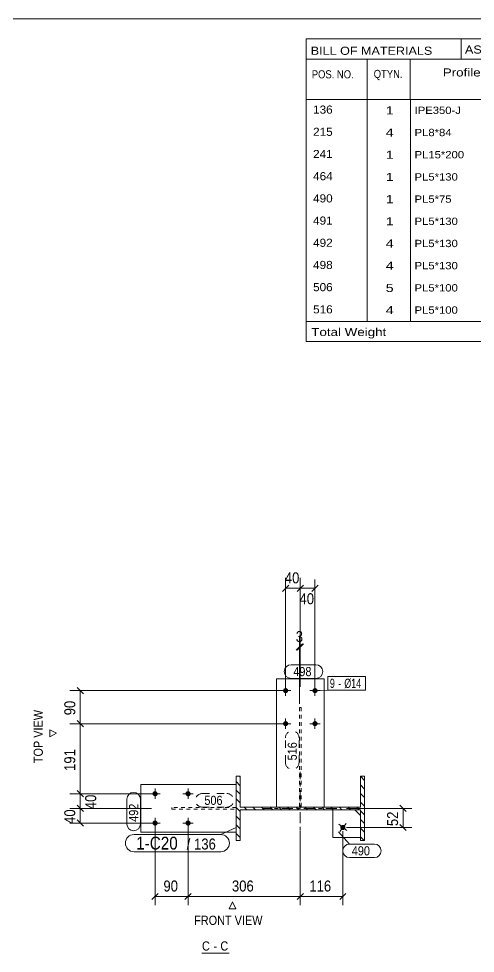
# Model space of a CAD drawing. Header units: millimetres. Extents: x 2 to 825, y 1 to 579.
# Drawn here: x 561.6 to 686.1, y 324.2 to 579 of the extents above; entities that cross this region are included whole.
import ezdxf

# ---------------------------------------------------------------- set-up
doc = ezdxf.new("R2010")
doc.units = ezdxf.units.MM
for name, pattern in [('XKITLINE00', [0]), ('XKITLINE01', [4, 1, -1, 1, -1]), ('XKITLINE02', [4, 2, -2]), ('XKITLINE03', [6, 3, -1, 1, -1])]:
    doc.linetypes.add(name, pattern=pattern)
for name, color, linetype, lineweight in [('Bolt', 3, 'Continuous', 0), ('BoltMark', 7, 'Continuous', 0), ('Dimensions', 7, 'Continuous', 0), ('DrawingSheet', 5, 'Continuous', 0), ('OtherObjectType', 7, 'Continuous', 0), ('Part', 2, 'Continuous', 0), ('PartMark', 7, 'Continuous', 0)]:
    doc.layers.add(name, color=color, linetype=linetype, lineweight=lineweight)
doc.styles.add('ARIAL', font='ARIAL.TTF')
doc.styles.add('ARIAL_NARROW', font='ARIALN.TTF')

# ---------------------------------------------------------------- blocks, each defined once
blk = doc.blocks.new('*A5')
at = {"layer": 'Part', "color": 7, "linetype": 'XKITLINE00', "lineweight": 0}
for p, q in [((622.01, 372.28), (621.81, 372.48)), ((655.91, 371.38), (654.81, 372.48)), ((622.01, 369.92), (620.91, 371.02)), ((655.91, 369.02), (654.81, 370.12)), ((622.01, 367.57), (620.91, 368.67)), ((655.91, 366.67), (654.81, 367.77)), ((622.01, 365.21), (620.91, 366.31)), ((655.91, 364.31), (654.81, 365.41)), ((622.01, 362.85), (620.91, 363.95)), ((623.84, 363.38), (623.14, 364.08)), ((626.19, 363.38), (625.49, 364.08)), ((628.55, 363.38), (627.85, 364.08)), ((630.91, 363.38), (630.21, 364.08)), ((633.27, 363.38), (632.57, 364.08)), ((635.62, 363.38), (634.92, 364.08)), ((637.98, 363.38), (637.28, 364.08)), ((640.34, 363.38), (639.64, 364.08)), ((642.69, 363.38), (641.99, 364.08)), ((645.05, 363.38), (644.35, 364.08)), ((647.41, 363.38), (646.71, 364.08)), ((649.77, 363.38), (649.07, 364.08)), ((652.12, 363.38), (651.42, 364.08)), ((654.48, 363.38), (653.78, 364.08)), ((655.91, 361.95), (654.81, 363.05)), ((622.01, 360.49), (620.91, 361.59)), ((622.01, 358.14), (620.91, 359.24)), ((655.91, 359.6), (654.81, 360.7)), ((622.01, 355.78), (620.91, 356.88)), ((655.91, 357.24), (654.81, 358.34)), ((655.81, 354.98), (654.81, 355.98))]:
    blk.add_line(p, q, dxfattribs=at)
blk = doc.blocks.new('*A100')
at = {"layer": 'Bolt'}
for points in [[(635.11, 395.8), (635.11, 395.76), (635.1, 395.73), (635.1, 395.7), (635.09, 395.66), (635.08, 395.63), (635.07, 395.6), (635.06, 395.56), (635.04, 395.53), (635.03, 395.5), (635.01, 395.47), (634.99, 395.44), (634.97, 395.42), (634.95, 395.39), (634.93, 395.36), (634.91, 395.34), (634.88, 395.31), (634.85, 395.29), (634.83, 395.27), (634.8, 395.25), (634.77, 395.23), (634.74, 395.21), (634.71, 395.2), (634.68, 395.19), (634.65, 395.17), (634.61, 395.16), (634.58, 395.15), (634.55, 395.15), (634.51, 395.14), (634.48, 395.14), (634.44, 395.13), (634.41, 395.13), (634.38, 395.13), (634.34, 395.14), (634.31, 395.14), (634.27, 395.15), (634.24, 395.15), (634.21, 395.16), (634.17, 395.17), (634.14, 395.19), (634.11, 395.2), (634.08, 395.21), (634.05, 395.23), (634.02, 395.25), (633.99, 395.27), (633.97, 395.29), (633.94, 395.31), (633.92, 395.34), (633.89, 395.36), (633.87, 395.39), (633.85, 395.42), (633.83, 395.44), (633.81, 395.47), (633.79, 395.5), (633.78, 395.53), (633.76, 395.56), (633.75, 395.6), (633.74, 395.63), (633.73, 395.66), (633.72, 395.7), (633.72, 395.73), (633.71, 395.76), (633.71, 395.8), (633.71, 395.83), (633.71, 395.87), (633.71, 395.9), (633.72, 395.93), (633.72, 395.97), (633.73, 396), (633.74, 396.04), (633.75, 396.07), (633.76, 396.1), (633.78, 396.13), (633.79, 396.16), (633.81, 396.19), (633.83, 396.22), (633.85, 396.25), (633.87, 396.28), (633.89, 396.3), (633.92, 396.33), (633.94, 396.35), (633.97, 396.37), (633.99, 396.39), (634.02, 396.41), (634.05, 396.43), (634.08, 396.45), (634.11, 396.46), (634.14, 396.48), (634.17, 396.49), (634.21, 396.5), (634.24, 396.51), (634.27, 396.52), (634.31, 396.52), (634.34, 396.53), (634.38, 396.53), (634.41, 396.53), (634.44, 396.53), (634.48, 396.53), (634.51, 396.52), (634.55, 396.52), (634.58, 396.51), (634.61, 396.5), (634.65, 396.49), (634.68, 396.48), (634.71, 396.46), (634.74, 396.45), (634.77, 396.43), (634.8, 396.41), (634.83, 396.39), (634.85, 396.37), (634.88, 396.35), (634.91, 396.33), (634.93, 396.3), (634.95, 396.28), (634.97, 396.25), (634.99, 396.22), (635.01, 396.19), (635.03, 396.16), (635.04, 396.13), (635.06, 396.1), (635.07, 396.07), (635.08, 396.04), (635.09, 396), (635.1, 395.97), (635.1, 395.93), (635.11, 395.9), (635.11, 395.87), (635.11, 395.83)], [(643.11, 395.8), (643.11, 395.76), (643.1, 395.73), (643.1, 395.7), (643.09, 395.66), (643.08, 395.63), (643.07, 395.6), (643.06, 395.56), (643.04, 395.53), (643.03, 395.5), (643.01, 395.47), (642.99, 395.44), (642.97, 395.42), (642.95, 395.39), (642.93, 395.36), (642.91, 395.34), (642.88, 395.31), (642.85, 395.29), (642.83, 395.27), (642.8, 395.25), (642.77, 395.23), (642.74, 395.21), (642.71, 395.2), (642.68, 395.19), (642.65, 395.17), (642.61, 395.16), (642.58, 395.15), (642.55, 395.15), (642.51, 395.14), (642.48, 395.14), (642.44, 395.13), (642.41, 395.13), (642.38, 395.13), (642.34, 395.14), (642.31, 395.14), (642.27, 395.15), (642.24, 395.15), (642.21, 395.16), (642.17, 395.17), (642.14, 395.19), (642.11, 395.2), (642.08, 395.21), (642.05, 395.23), (642.02, 395.25), (641.99, 395.27), (641.97, 395.29), (641.94, 395.31), (641.92, 395.34), (641.89, 395.36), (641.87, 395.39), (641.85, 395.42), (641.83, 395.44), (641.81, 395.47), (641.79, 395.5), (641.78, 395.53), (641.76, 395.56), (641.75, 395.6), (641.74, 395.63), (641.73, 395.66), (641.72, 395.7), (641.72, 395.73), (641.71, 395.76), (641.71, 395.8), (641.71, 395.83), (641.71, 395.87), (641.71, 395.9), (641.72, 395.93), (641.72, 395.97), (641.73, 396), (641.74, 396.04), (641.75, 396.07), (641.76, 396.1), (641.78, 396.13), (641.79, 396.16), (641.81, 396.19), (641.83, 396.22), (641.85, 396.25), (641.87, 396.28), (641.89, 396.3), (641.92, 396.33), (641.94, 396.35), (641.97, 396.37), (641.99, 396.39), (642.02, 396.41), (642.05, 396.43), (642.08, 396.45), (642.11, 396.46), (642.14, 396.48), (642.17, 396.49), (642.21, 396.5), (642.24, 396.51), (642.27, 396.52), (642.31, 396.52), (642.34, 396.53), (642.38, 396.53), (642.41, 396.53), (642.44, 396.53), (642.48, 396.53), (642.51, 396.52), (642.55, 396.52), (642.58, 396.51), (642.61, 396.5), (642.65, 396.49), (642.68, 396.48), (642.71, 396.46), (642.74, 396.45), (642.77, 396.43), (642.8, 396.41), (642.83, 396.39), (642.85, 396.37), (642.88, 396.35), (642.91, 396.33), (642.93, 396.3), (642.95, 396.28), (642.97, 396.25), (642.99, 396.22), (643.01, 396.19), (643.03, 396.16), (643.04, 396.13), (643.06, 396.1), (643.07, 396.07), (643.08, 396.04), (643.09, 396), (643.1, 395.97), (643.1, 395.93), (643.11, 395.9), (643.11, 395.87), (643.11, 395.83)], [(635.11, 386.8), (635.11, 386.76), (635.1, 386.73), (635.1, 386.7), (635.09, 386.66), (635.08, 386.63), (635.07, 386.6), (635.06, 386.56), (635.04, 386.53), (635.03, 386.5), (635.01, 386.47), (634.99, 386.44), (634.97, 386.42), (634.95, 386.39), (634.93, 386.36), (634.91, 386.34), (634.88, 386.31), (634.85, 386.29), (634.83, 386.27), (634.8, 386.25), (634.77, 386.23), (634.74, 386.21), (634.71, 386.2), (634.68, 386.19), (634.65, 386.17), (634.61, 386.16), (634.58, 386.15), (634.55, 386.15), (634.51, 386.14), (634.48, 386.14), (634.44, 386.13), (634.41, 386.13), (634.38, 386.13), (634.34, 386.14), (634.31, 386.14), (634.27, 386.15), (634.24, 386.15), (634.21, 386.16), (634.17, 386.17), (634.14, 386.19), (634.11, 386.2), (634.08, 386.21), (634.05, 386.23), (634.02, 386.25), (633.99, 386.27), (633.97, 386.29), (633.94, 386.31), (633.92, 386.34), (633.89, 386.36), (633.87, 386.39), (633.85, 386.42), (633.83, 386.44), (633.81, 386.47), (633.79, 386.5), (633.78, 386.53), (633.76, 386.56), (633.75, 386.6), (633.74, 386.63), (633.73, 386.66), (633.72, 386.7), (633.72, 386.73), (633.71, 386.76), (633.71, 386.8), (633.71, 386.83), (633.71, 386.87), (633.71, 386.9), (633.72, 386.93), (633.72, 386.97), (633.73, 387), (633.74, 387.04), (633.75, 387.07), (633.76, 387.1), (633.78, 387.13), (633.79, 387.16), (633.81, 387.19), (633.83, 387.22), (633.85, 387.25), (633.87, 387.28), (633.89, 387.3), (633.92, 387.33), (633.94, 387.35), (633.97, 387.37), (633.99, 387.39), (634.02, 387.41), (634.05, 387.43), (634.08, 387.45), (634.11, 387.46), (634.14, 387.48), (634.17, 387.49), (634.21, 387.5), (634.24, 387.51), (634.27, 387.52), (634.31, 387.52), (634.34, 387.53), (634.38, 387.53), (634.41, 387.53), (634.44, 387.53), (634.48, 387.53), (634.51, 387.52), (634.55, 387.52), (634.58, 387.51), (634.61, 387.5), (634.65, 387.49), (634.68, 387.48), (634.71, 387.46), (634.74, 387.45), (634.77, 387.43), (634.8, 387.41), (634.83, 387.39), (634.85, 387.37), (634.88, 387.35), (634.91, 387.33), (634.93, 387.3), (634.95, 387.28), (634.97, 387.25), (634.99, 387.22), (635.01, 387.19), (635.03, 387.16), (635.04, 387.13), (635.06, 387.1), (635.07, 387.07), (635.08, 387.04), (635.09, 387), (635.1, 386.97), (635.1, 386.93), (635.11, 386.9), (635.11, 386.87), (635.11, 386.83)], [(643.11, 386.8), (643.11, 386.76), (643.1, 386.73), (643.1, 386.7), (643.09, 386.66), (643.08, 386.63), (643.07, 386.6), (643.06, 386.56), (643.04, 386.53), (643.03, 386.5), (643.01, 386.47), (642.99, 386.44), (642.97, 386.42), (642.95, 386.39), (642.93, 386.36), (642.91, 386.34), (642.88, 386.31), (642.85, 386.29), (642.83, 386.27), (642.8, 386.25), (642.77, 386.23), (642.74, 386.21), (642.71, 386.2), (642.68, 386.19), (642.65, 386.17), (642.61, 386.16), (642.58, 386.15), (642.55, 386.15), (642.51, 386.14), (642.48, 386.14), (642.44, 386.13), (642.41, 386.13), (642.38, 386.13), (642.34, 386.14), (642.31, 386.14), (642.27, 386.15), (642.24, 386.15), (642.21, 386.16), (642.17, 386.17), (642.14, 386.19), (642.11, 386.2), (642.08, 386.21), (642.05, 386.23), (642.02, 386.25), (641.99, 386.27), (641.97, 386.29), (641.94, 386.31), (641.92, 386.34), (641.89, 386.36), (641.87, 386.39), (641.85, 386.42), (641.83, 386.44), (641.81, 386.47), (641.79, 386.5), (641.78, 386.53), (641.76, 386.56), (641.75, 386.6), (641.74, 386.63), (641.73, 386.66), (641.72, 386.7), (641.72, 386.73), (641.71, 386.76), (641.71, 386.8), (641.71, 386.83), (641.71, 386.87), (641.71, 386.9), (641.72, 386.93), (641.72, 386.97), (641.73, 387), (641.74, 387.04), (641.75, 387.07), (641.76, 387.1), (641.78, 387.13), (641.79, 387.16), (641.81, 387.19), (641.83, 387.22), (641.85, 387.25), (641.87, 387.28), (641.89, 387.3), (641.92, 387.33), (641.94, 387.35), (641.97, 387.37), (641.99, 387.39), (642.02, 387.41), (642.05, 387.43), (642.08, 387.45), (642.11, 387.46), (642.14, 387.48), (642.17, 387.49), (642.21, 387.5), (642.24, 387.51), (642.27, 387.52), (642.31, 387.52), (642.34, 387.53), (642.38, 387.53), (642.41, 387.53), (642.44, 387.53), (642.48, 387.53), (642.51, 387.52), (642.55, 387.52), (642.58, 387.51), (642.61, 387.5), (642.65, 387.49), (642.68, 387.48), (642.71, 387.46), (642.74, 387.45), (642.77, 387.43), (642.8, 387.41), (642.83, 387.39), (642.85, 387.37), (642.88, 387.35), (642.91, 387.33), (642.93, 387.3), (642.95, 387.28), (642.97, 387.25), (642.99, 387.22), (643.01, 387.19), (643.03, 387.16), (643.04, 387.13), (643.06, 387.1), (643.07, 387.07), (643.08, 387.04), (643.09, 387), (643.1, 386.97), (643.1, 386.93), (643.11, 386.9), (643.11, 386.87), (643.11, 386.83)]]:
    blk.add_hatch(color=3, dxfattribs=at).paths.add_polyline_path(points, flags=17)
at = {"layer": 'Bolt', "color": 3, "linetype": 'XKITLINE00', "lineweight": 0}
for p, q in [((635.81, 395.83), (633.01, 395.83)), ((634.41, 397.23), (634.41, 394.43)), ((643.81, 395.83), (641.01, 395.83)), ((642.41, 397.23), (642.41, 394.43)), ((634.41, 388.23), (634.41, 385.43)), ((642.41, 388.23), (642.41, 385.43)), ((635.81, 386.83), (633.01, 386.83)), ((643.81, 386.83), (641.01, 386.83))]:
    blk.add_line(p, q, dxfattribs=at)
blk = doc.blocks.new('*A101')
at = {"layer": 'Bolt'}
blk.add_hatch(color=3, dxfattribs=at).paths.add_polyline_path([(650.54, 358.08), (650.52, 358.05), (650.49, 358.03), (650.47, 358), (650.44, 357.98), (650.41, 357.96), (650.39, 357.94), (650.36, 357.92), (650.33, 357.91), (650.3, 357.89), (650.26, 357.88), (650.23, 357.87), (650.2, 357.86), (650.16, 357.85), (650.13, 357.84), (650.1, 357.84), (650.06, 357.83), (650.03, 357.83), (649.99, 357.83), (649.96, 357.83), (649.93, 357.84), (649.89, 357.84), (649.86, 357.85), (649.82, 357.86), (649.79, 357.87), (649.76, 357.88), (649.73, 357.89), (649.7, 357.91), (649.67, 357.92), (649.64, 357.94), (649.61, 357.96), (649.58, 357.98), (649.55, 358), (649.53, 358.02), (649.5, 358.05), (649.48, 358.07), (649.46, 358.1), (649.44, 358.13), (649.42, 358.16), (649.4, 358.19), (649.39, 358.22), (649.37, 358.25), (649.36, 358.28), (649.35, 358.31), (649.34, 358.34), (649.33, 358.38), (649.32, 358.41), (649.32, 358.45), (649.31, 358.48), (649.31, 358.51), (649.31, 358.55), (649.31, 358.58), (649.32, 358.62), (649.32, 358.65), (649.33, 358.68), (649.34, 358.72), (649.35, 358.75), (649.36, 358.78), (649.37, 358.81), (649.38, 358.85), (649.4, 358.88), (649.42, 358.91), (649.44, 358.93), (649.46, 358.96), (649.48, 358.99), (649.5, 359.01), (649.53, 359.04), (649.55, 359.06), (649.58, 359.08), (649.61, 359.1), (649.63, 359.12), (649.66, 359.14), (649.69, 359.16), (649.73, 359.17), (649.76, 359.18), (649.79, 359.2), (649.82, 359.21), (649.86, 359.21), (649.89, 359.22), (649.92, 359.23), (649.96, 359.23), (649.99, 359.23), (650.03, 359.23), (650.06, 359.23), (650.09, 359.23), (650.13, 359.22), (650.16, 359.22), (650.2, 359.21), (650.23, 359.2), (650.26, 359.19), (650.29, 359.17), (650.32, 359.16), (650.35, 359.14), (650.38, 359.12), (650.41, 359.11), (650.44, 359.08), (650.47, 359.06), (650.49, 359.04), (650.52, 359.02), (650.54, 358.99), (650.56, 358.96), (650.58, 358.94), (650.6, 358.91), (650.62, 358.88), (650.64, 358.85), (650.65, 358.82), (650.66, 358.79), (650.67, 358.75), (650.68, 358.72), (650.69, 358.69), (650.7, 358.65), (650.7, 358.62), (650.71, 358.58), (650.71, 358.55), (650.71, 358.52), (650.71, 358.48), (650.71, 358.45), (650.7, 358.41), (650.69, 358.38), (650.69, 358.35), (650.68, 358.31), (650.66, 358.28), (650.65, 358.25), (650.64, 358.22), (650.62, 358.19), (650.6, 358.16), (650.58, 358.13), (650.56, 358.1)], flags=17)
at = {"layer": 'Bolt', "color": 3, "linetype": 'XKITLINE00', "lineweight": 0}
for p, q in [((651.12, 357.67), (648.91, 359.39)), ((650.87, 359.64), (649.15, 357.43))]:
    blk.add_line(p, q, dxfattribs=at)
blk = doc.blocks.new('*A102')
at = {"layer": 'Bolt'}
for points in [[(598.84, 368.43), (598.88, 368.43), (598.91, 368.42), (598.95, 368.42), (598.98, 368.41), (599.01, 368.4), (599.05, 368.39), (599.08, 368.38), (599.11, 368.36), (599.14, 368.35), (599.17, 368.33), (599.2, 368.31), (599.23, 368.29), (599.25, 368.27), (599.28, 368.25), (599.31, 368.23), (599.33, 368.2), (599.35, 368.18), (599.37, 368.15), (599.39, 368.12), (599.41, 368.09), (599.43, 368.06), (599.44, 368.03), (599.46, 368), (599.47, 367.97), (599.48, 367.94), (599.49, 367.9), (599.5, 367.87), (599.5, 367.83), (599.51, 367.8), (599.51, 367.77), (599.51, 367.73), (599.51, 367.7), (599.51, 367.66), (599.5, 367.63), (599.5, 367.6), (599.49, 367.56), (599.48, 367.53), (599.47, 367.5), (599.46, 367.46), (599.44, 367.43), (599.43, 367.4), (599.41, 367.37), (599.39, 367.34), (599.37, 367.32), (599.35, 367.29), (599.33, 367.26), (599.31, 367.24), (599.28, 367.21), (599.25, 367.19), (599.23, 367.17), (599.2, 367.15), (599.17, 367.13), (599.14, 367.11), (599.11, 367.1), (599.08, 367.09), (599.05, 367.07), (599.01, 367.06), (598.98, 367.05), (598.95, 367.05), (598.91, 367.04), (598.88, 367.04), (598.84, 367.03), (598.81, 367.03), (598.78, 367.03), (598.74, 367.04), (598.71, 367.04), (598.67, 367.05), (598.64, 367.05), (598.61, 367.06), (598.57, 367.07), (598.54, 367.09), (598.51, 367.1), (598.48, 367.11), (598.45, 367.13), (598.42, 367.15), (598.39, 367.17), (598.37, 367.19), (598.34, 367.21), (598.32, 367.24), (598.29, 367.26), (598.27, 367.29), (598.25, 367.32), (598.23, 367.34), (598.21, 367.37), (598.19, 367.4), (598.18, 367.43), (598.16, 367.46), (598.15, 367.5), (598.14, 367.53), (598.13, 367.56), (598.12, 367.6), (598.12, 367.63), (598.11, 367.66), (598.11, 367.7), (598.11, 367.73), (598.11, 367.77), (598.11, 367.8), (598.12, 367.83), (598.12, 367.87), (598.13, 367.9), (598.14, 367.94), (598.15, 367.97), (598.16, 368), (598.18, 368.03), (598.19, 368.06), (598.21, 368.09), (598.23, 368.12), (598.25, 368.15), (598.27, 368.18), (598.29, 368.2), (598.32, 368.23), (598.34, 368.25), (598.37, 368.27), (598.39, 368.29), (598.42, 368.31), (598.45, 368.33), (598.48, 368.35), (598.51, 368.36), (598.54, 368.38), (598.57, 368.39), (598.61, 368.4), (598.64, 368.41), (598.67, 368.42), (598.71, 368.42), (598.74, 368.43), (598.78, 368.43), (598.81, 368.43)], [(607.84, 368.43), (607.88, 368.43), (607.91, 368.42), (607.95, 368.42), (607.98, 368.41), (608.01, 368.4), (608.05, 368.39), (608.08, 368.38), (608.11, 368.36), (608.14, 368.35), (608.17, 368.33), (608.2, 368.31), (608.23, 368.29), (608.25, 368.27), (608.28, 368.25), (608.31, 368.23), (608.33, 368.2), (608.35, 368.18), (608.37, 368.15), (608.39, 368.12), (608.41, 368.09), (608.43, 368.06), (608.44, 368.03), (608.46, 368), (608.47, 367.97), (608.48, 367.94), (608.49, 367.9), (608.5, 367.87), (608.5, 367.83), (608.51, 367.8), (608.51, 367.77), (608.51, 367.73), (608.51, 367.7), (608.51, 367.66), (608.5, 367.63), (608.5, 367.6), (608.49, 367.56), (608.48, 367.53), (608.47, 367.5), (608.46, 367.46), (608.44, 367.43), (608.43, 367.4), (608.41, 367.37), (608.39, 367.34), (608.37, 367.32), (608.35, 367.29), (608.33, 367.26), (608.31, 367.24), (608.28, 367.21), (608.25, 367.19), (608.23, 367.17), (608.2, 367.15), (608.17, 367.13), (608.14, 367.11), (608.11, 367.1), (608.08, 367.09), (608.05, 367.07), (608.01, 367.06), (607.98, 367.05), (607.95, 367.05), (607.91, 367.04), (607.88, 367.04), (607.84, 367.03), (607.81, 367.03), (607.78, 367.03), (607.74, 367.04), (607.71, 367.04), (607.67, 367.05), (607.64, 367.05), (607.61, 367.06), (607.57, 367.07), (607.54, 367.09), (607.51, 367.1), (607.48, 367.11), (607.45, 367.13), (607.42, 367.15), (607.39, 367.17), (607.37, 367.19), (607.34, 367.21), (607.32, 367.24), (607.29, 367.26), (607.27, 367.29), (607.25, 367.32), (607.23, 367.34), (607.21, 367.37), (607.19, 367.4), (607.18, 367.43), (607.16, 367.46), (607.15, 367.5), (607.14, 367.53), (607.13, 367.56), (607.12, 367.6), (607.12, 367.63), (607.11, 367.66), (607.11, 367.7), (607.11, 367.73), (607.11, 367.77), (607.11, 367.8), (607.12, 367.83), (607.12, 367.87), (607.13, 367.9), (607.14, 367.94), (607.15, 367.97), (607.16, 368), (607.18, 368.03), (607.19, 368.06), (607.21, 368.09), (607.23, 368.12), (607.25, 368.15), (607.27, 368.18), (607.29, 368.2), (607.32, 368.23), (607.34, 368.25), (607.37, 368.27), (607.39, 368.29), (607.42, 368.31), (607.45, 368.33), (607.48, 368.35), (607.51, 368.36), (607.54, 368.38), (607.57, 368.39), (607.61, 368.4), (607.64, 368.41), (607.67, 368.42), (607.71, 368.42), (607.74, 368.43), (607.78, 368.43), (607.81, 368.43)], [(598.84, 360.43), (598.88, 360.43), (598.91, 360.42), (598.95, 360.42), (598.98, 360.41), (599.01, 360.4), (599.05, 360.39), (599.08, 360.38), (599.11, 360.36), (599.14, 360.35), (599.17, 360.33), (599.2, 360.31), (599.23, 360.29), (599.25, 360.27), (599.28, 360.25), (599.31, 360.23), (599.33, 360.2), (599.35, 360.18), (599.37, 360.15), (599.39, 360.12), (599.41, 360.09), (599.43, 360.06), (599.44, 360.03), (599.46, 360), (599.47, 359.97), (599.48, 359.94), (599.49, 359.9), (599.5, 359.87), (599.5, 359.83), (599.51, 359.8), (599.51, 359.77), (599.51, 359.73), (599.51, 359.7), (599.51, 359.66), (599.5, 359.63), (599.5, 359.6), (599.49, 359.56), (599.48, 359.53), (599.47, 359.5), (599.46, 359.46), (599.44, 359.43), (599.43, 359.4), (599.41, 359.37), (599.39, 359.34), (599.37, 359.32), (599.35, 359.29), (599.33, 359.26), (599.31, 359.24), (599.28, 359.21), (599.25, 359.19), (599.23, 359.17), (599.2, 359.15), (599.17, 359.13), (599.14, 359.11), (599.11, 359.1), (599.08, 359.09), (599.05, 359.07), (599.01, 359.06), (598.98, 359.05), (598.95, 359.05), (598.91, 359.04), (598.88, 359.04), (598.84, 359.03), (598.81, 359.03), (598.78, 359.03), (598.74, 359.04), (598.71, 359.04), (598.67, 359.05), (598.64, 359.05), (598.61, 359.06), (598.57, 359.07), (598.54, 359.09), (598.51, 359.1), (598.48, 359.11), (598.45, 359.13), (598.42, 359.15), (598.39, 359.17), (598.37, 359.19), (598.34, 359.21), (598.32, 359.24), (598.29, 359.26), (598.27, 359.29), (598.25, 359.32), (598.23, 359.34), (598.21, 359.37), (598.19, 359.4), (598.18, 359.43), (598.16, 359.46), (598.15, 359.5), (598.14, 359.53), (598.13, 359.56), (598.12, 359.6), (598.12, 359.63), (598.11, 359.66), (598.11, 359.7), (598.11, 359.73), (598.11, 359.77), (598.11, 359.8), (598.12, 359.83), (598.12, 359.87), (598.13, 359.9), (598.14, 359.94), (598.15, 359.97), (598.16, 360), (598.18, 360.03), (598.19, 360.06), (598.21, 360.09), (598.23, 360.12), (598.25, 360.15), (598.27, 360.18), (598.29, 360.2), (598.32, 360.23), (598.34, 360.25), (598.37, 360.27), (598.39, 360.29), (598.42, 360.31), (598.45, 360.33), (598.48, 360.35), (598.51, 360.36), (598.54, 360.38), (598.57, 360.39), (598.61, 360.4), (598.64, 360.41), (598.67, 360.42), (598.71, 360.42), (598.74, 360.43), (598.78, 360.43), (598.81, 360.43)], [(607.84, 360.43), (607.88, 360.43), (607.91, 360.42), (607.95, 360.42), (607.98, 360.41), (608.01, 360.4), (608.05, 360.39), (608.08, 360.38), (608.11, 360.36), (608.14, 360.35), (608.17, 360.33), (608.2, 360.31), (608.23, 360.29), (608.25, 360.27), (608.28, 360.25), (608.31, 360.23), (608.33, 360.2), (608.35, 360.18), (608.37, 360.15), (608.39, 360.12), (608.41, 360.09), (608.43, 360.06), (608.44, 360.03), (608.46, 360), (608.47, 359.97), (608.48, 359.94), (608.49, 359.9), (608.5, 359.87), (608.5, 359.83), (608.51, 359.8), (608.51, 359.77), (608.51, 359.73), (608.51, 359.7), (608.51, 359.66), (608.5, 359.63), (608.5, 359.6), (608.49, 359.56), (608.48, 359.53), (608.47, 359.5), (608.46, 359.46), (608.44, 359.43), (608.43, 359.4), (608.41, 359.37), (608.39, 359.34), (608.37, 359.32), (608.35, 359.29), (608.33, 359.26), (608.31, 359.24), (608.28, 359.21), (608.25, 359.19), (608.23, 359.17), (608.2, 359.15), (608.17, 359.13), (608.14, 359.11), (608.11, 359.1), (608.08, 359.09), (608.05, 359.07), (608.01, 359.06), (607.98, 359.05), (607.95, 359.05), (607.91, 359.04), (607.88, 359.04), (607.84, 359.03), (607.81, 359.03), (607.78, 359.03), (607.74, 359.04), (607.71, 359.04), (607.67, 359.05), (607.64, 359.05), (607.61, 359.06), (607.57, 359.07), (607.54, 359.09), (607.51, 359.1), (607.48, 359.11), (607.45, 359.13), (607.42, 359.15), (607.39, 359.17), (607.37, 359.19), (607.34, 359.21), (607.32, 359.24), (607.29, 359.26), (607.27, 359.29), (607.25, 359.32), (607.23, 359.34), (607.21, 359.37), (607.19, 359.4), (607.18, 359.43), (607.16, 359.46), (607.15, 359.5), (607.14, 359.53), (607.13, 359.56), (607.12, 359.6), (607.12, 359.63), (607.11, 359.66), (607.11, 359.7), (607.11, 359.73), (607.11, 359.77), (607.11, 359.8), (607.12, 359.83), (607.12, 359.87), (607.13, 359.9), (607.14, 359.94), (607.15, 359.97), (607.16, 360), (607.18, 360.03), (607.19, 360.06), (607.21, 360.09), (607.23, 360.12), (607.25, 360.15), (607.27, 360.18), (607.29, 360.2), (607.32, 360.23), (607.34, 360.25), (607.37, 360.27), (607.39, 360.29), (607.42, 360.31), (607.45, 360.33), (607.48, 360.35), (607.51, 360.36), (607.54, 360.38), (607.57, 360.39), (607.61, 360.4), (607.64, 360.41), (607.67, 360.42), (607.71, 360.42), (607.74, 360.43), (607.78, 360.43), (607.81, 360.43)]]:
    blk.add_hatch(color=3, dxfattribs=at).paths.add_polyline_path(points, flags=17)
at = {"layer": 'Bolt', "color": 3, "linetype": 'XKITLINE00', "lineweight": 0}
for p, q in [((597.41, 367.73), (600.21, 367.73)), ((598.81, 369.13), (598.81, 366.33)), ((606.41, 367.73), (609.21, 367.73)), ((607.81, 369.13), (607.81, 366.33)), ((597.41, 359.73), (600.21, 359.73)), ((598.81, 361.13), (598.81, 358.33)), ((606.41, 359.73), (609.21, 359.73)), ((607.81, 361.13), (607.81, 358.33))]:
    blk.add_line(p, q, dxfattribs=at)
blk = doc.blocks.new('*A103')
at = {"layer": 'Part', "color": 2, "linetype": 'XKITLINE00', "lineweight": 0}
for p, q in [((620.91, 354.98), (620.91, 372.48)), ((620.91, 372.48), (622.01, 372.48)), ((622.01, 372.48), (622.01, 364.08)), ((654.81, 372.48), (655.91, 372.48)), ((654.81, 364.08), (654.81, 372.48)), ((655.91, 372.48), (655.91, 354.98)), ((622.01, 364.08), (654.81, 364.08)), ((654.81, 363.38), (622.01, 363.38)), ((622.01, 363.38), (622.01, 354.98)), ((654.81, 354.98), (654.81, 363.38)), ((622.01, 354.98), (620.91, 354.98)), ((655.91, 354.98), (654.81, 354.98))]:
    blk.add_line(p, q, dxfattribs=at)
at = {"layer": 'Part', "color": 7, "linetype": 'XKITLINE03', "lineweight": 0}
for p, q in [((638.41, 353.73), (638.41, 373.73)), ((648.41, 363.73), (628.41, 363.73))]:
    blk.add_line(p, q, dxfattribs=at)
blk = doc.blocks.new('*A104')
at = {"layer": 'Part', "color": 2, "linetype": 'XKITLINE00', "lineweight": 0}
for p, q in [((631.91, 399.08), (644.91, 399.08)), ((631.91, 399.08), (631.91, 364.08)), ((644.91, 399.08), (644.91, 364.08))]:
    blk.add_line(p, q, dxfattribs=at)
at = {"layer": 'Part', "color": 7, "linetype": 'XKITLINE01', "lineweight": 0}
blk.add_line((631.91, 364.08), (644.91, 364.08), dxfattribs=at)
blk = doc.blocks.new('*A105')
at = {"layer": 'Part', "color": 7, "linetype": 'XKITLINE01', "lineweight": 0}
for p, q in [((638.66, 391.23), (638.16, 391.23)), ((638.16, 391.23), (638.16, 364.08)), ((638.66, 391.23), (638.66, 364.08)), ((638.66, 364.08), (638.16, 364.08)), ((638.16, 364.08), (638.66, 364.08))]:
    blk.add_line(p, q, dxfattribs=at)
blk = doc.blocks.new('*A106')
at = {"layer": 'Part', "color": 7, "linetype": 'XKITLINE01', "lineweight": 0}
for p, q in [((620.91, 363.98), (603.41, 363.98)), ((603.41, 363.98), (603.41, 363.48)), ((603.41, 363.48), (620.91, 363.48)), ((620.91, 363.98), (620.91, 363.98)), ((620.91, 363.48), (620.91, 363.98)), ((620.91, 363.98), (620.91, 363.48)), ((620.91, 363.48), (620.91, 363.48))]:
    blk.add_line(p, q, dxfattribs=at)
blk = doc.blocks.new('*A107')
at = {"layer": 'Part', "color": 2, "linetype": 'XKITLINE00', "lineweight": 0}
for p, q in [((653.31, 363.33), (647.31, 363.33)), ((647.31, 363.33), (647.31, 355.83)), ((654.81, 361.83), (653.31, 363.33)), ((647.31, 355.83), (654.81, 355.83))]:
    blk.add_line(p, q, dxfattribs=at)
at = {"layer": 'Part', "color": 7, "linetype": 'XKITLINE01', "lineweight": 0}
blk.add_line((654.81, 355.83), (654.81, 361.83), dxfattribs=at)
blk = doc.blocks.new('*A108')
at = {"layer": 'Part', "color": 2, "linetype": 'XKITLINE00', "lineweight": 0}
for p, q in [((594.91, 357.23), (594.91, 370.23)), ((594.91, 370.23), (620.91, 370.23)), ((594.91, 357.23), (620.91, 357.23))]:
    blk.add_line(p, q, dxfattribs=at)
at = {"layer": 'Part', "color": 7, "linetype": 'XKITLINE01', "lineweight": 0}
blk.add_line((620.91, 357.23), (620.91, 370.23), dxfattribs=at)
blk = doc.blocks.new('*A109')
at = {"layer": 'DrawingSheet', "color": 5, "linetype": 'XKITLINE00', "lineweight": 0}
blk.add_line((825, 579), (5, 579), dxfattribs=at)
blk = doc.blocks.new('*A115')
at = {"layer": 'OtherObjectType', "color": 7, "linetype": 'XKITLINE00', "lineweight": 0}
for p, q in [((639.98, 573.5), (815.98, 573.5)), ((639.98, 573.5), (639.98, 562.5)), ((682.26, 573.42), (682.26, 567.87)), ((740.85, 568), (740.85, 573.5)), ((783.43, 567.96), (783.43, 573.42)), ((815.98, 568), (815.98, 573.5)), ((639.98, 568), (815.98, 568)), ((656.64, 568), (656.64, 557)), ((668.4, 567.98), (668.4, 557.03)), ((700.12, 567.99), (700.13, 557)), ((717.78, 567.98), (717.78, 557)), ((740.85, 567.98), (740.85, 557)), ((767.43, 568), (767.43, 557)), ((798.42, 568), (798.42, 557)), ((815.98, 568), (815.98, 562.5)), ((639.98, 562.5), (639.98, 557)), ((767.45, 562.52), (798.45, 562.52)), ((783.28, 562.52), (783.28, 557)), ((815.98, 562.5), (815.98, 557)), ((639.98, 557), (815.98, 557)), ((639.98, 557), (639.98, 550.95)), ((656.63, 557), (656.63, 550.95)), ((668.44, 556.99), (668.44, 550.95)), ((700.12, 557), (700.11, 550.95)), ((717.79, 557), (717.79, 550.95)), ((740.87, 557), (740.87, 550.95)), ((767.44, 557), (767.44, 550.95)), ((783.33, 556.95), (783.33, 550.95)), ((798.43, 557), (798.43, 550.95)), ((815.98, 557), (815.98, 550.95)), ((639.98, 550.95), (639.98, 544.9)), ((656.63, 550.95), (656.63, 544.9)), ((668.44, 550.94), (668.44, 544.9)), ((700.12, 550.95), (700.11, 544.9)), ((717.79, 550.95), (717.79, 544.9)), ((740.87, 550.95), (740.87, 544.9)), ((767.44, 550.95), (767.44, 544.9)), ((783.33, 550.9), (783.33, 544.9)), ((798.43, 550.95), (798.43, 544.9)), ((815.98, 550.95), (815.98, 544.9)), ((639.98, 544.9), (639.98, 538.85)), ((656.63, 544.9), (656.63, 538.85)), ((668.44, 544.89), (668.44, 538.85)), ((700.12, 544.9), (700.11, 538.85)), ((717.79, 544.9), (717.79, 538.85)), ((740.87, 544.9), (740.87, 538.85)), ((767.44, 544.9), (767.44, 538.85)), ((783.33, 544.85), (783.33, 538.85)), ((798.43, 544.9), (798.43, 538.85)), ((815.98, 544.9), (815.98, 538.85)), ((639.98, 538.85), (639.98, 532.8)), ((656.63, 538.85), (656.63, 532.8)), ((668.44, 538.84), (668.44, 532.8)), ((700.12, 538.85), (700.11, 532.8)), ((717.79, 538.85), (717.79, 532.8)), ((740.87, 538.85), (740.87, 532.8)), ((767.44, 538.85), (767.44, 532.8)), ((783.33, 538.8), (783.33, 532.8)), ((798.43, 538.85), (798.43, 532.8)), ((815.98, 538.85), (815.98, 532.8)), ((639.98, 532.8), (639.98, 526.75)), ((656.63, 532.8), (656.63, 526.75)), ((668.44, 532.79), (668.44, 526.75)), ((700.12, 532.8), (700.11, 526.75)), ((717.79, 532.8), (717.79, 526.75)), ((740.87, 532.8), (740.87, 526.75)), ((767.44, 532.8), (767.44, 526.75)), ((783.33, 532.75), (783.33, 526.75)), ((798.43, 532.8), (798.43, 526.75)), ((815.98, 532.8), (815.98, 526.75)), ((639.98, 526.75), (639.98, 520.7)), ((656.63, 526.75), (656.63, 520.7)), ((668.44, 526.74), (668.44, 520.7)), ((700.12, 526.75), (700.11, 520.7)), ((717.79, 526.75), (717.79, 520.7)), ((740.87, 526.75), (740.87, 520.7)), ((767.44, 526.75), (767.44, 520.7)), ((783.33, 526.7), (783.33, 520.7)), ((798.43, 526.75), (798.43, 520.7)), ((815.98, 526.75), (815.98, 520.7)), ((639.98, 520.7), (639.98, 514.65)), ((656.63, 520.7), (656.63, 514.65)), ((668.44, 520.69), (668.44, 514.65)), ((700.12, 520.7), (700.11, 514.65)), ((717.79, 520.7), (717.79, 514.65)), ((740.87, 520.7), (740.87, 514.65)), ((767.44, 520.7), (767.44, 514.65)), ((783.33, 520.65), (783.33, 514.65)), ((798.43, 520.7), (798.43, 514.65)), ((815.98, 520.7), (815.98, 514.65)), ((639.98, 514.65), (639.98, 508.6)), ((656.63, 514.65), (656.63, 508.6)), ((668.44, 514.64), (668.44, 508.6)), ((700.12, 514.65), (700.11, 508.6)), ((717.79, 514.65), (717.79, 508.6)), ((740.87, 514.65), (740.87, 508.6)), ((767.44, 514.65), (767.44, 508.6)), ((798.43, 514.65), (798.43, 508.6)), ((815.98, 514.65), (815.98, 508.6)), ((783.33, 514.6), (783.33, 508.6)), ((639.98, 508.6), (639.98, 502.55)), ((656.63, 508.6), (656.63, 502.55)), ((668.44, 508.59), (668.44, 502.55)), ((700.12, 508.6), (700.11, 502.55)), ((717.79, 508.6), (717.79, 502.55)), ((740.87, 508.6), (740.87, 502.55)), ((767.44, 508.6), (767.44, 502.55)), ((783.33, 508.55), (783.33, 502.55)), ((798.43, 508.6), (798.43, 502.55)), ((815.98, 508.6), (815.98, 502.55)), ((639.98, 502.55), (639.98, 496.5)), ((656.63, 502.55), (656.63, 496.5)), ((668.44, 502.54), (668.44, 496.5)), ((700.12, 502.55), (700.11, 496.5)), ((717.79, 502.55), (717.79, 496.5)), ((740.87, 502.55), (740.87, 496.5)), ((767.44, 502.55), (767.44, 496.5)), ((783.33, 502.5), (783.33, 496.5)), ((798.43, 502.55), (798.43, 496.5)), ((815.98, 502.55), (815.98, 496.5)), ((639.98, 496.5), (815.98, 496.5)), ((639.98, 496.5), (639.98, 491)), ((767.44, 496.5), (767.44, 491)), ((815.98, 496.5), (815.98, 491)), ((639.98, 491), (815.98, 491))]:
    blk.add_line(p, q, dxfattribs=at)
at = {"layer": 'OtherObjectType', "color": 7, "style": 'ARIAL_NARROW'}
for s, height, width, p in [('BILL OF MATERIALS', 2.2, 1.36, (641.25, 569.16)), ('ASSEMBLY POS.', 2.2, 1.36, (683.3, 569.5)), ('1-C20', 2.2, 1.525501, (716.23, 569.46)), ('No. Required', 2.2, 1.36, (742.39, 569.72)), ('1', 2.2, 1.525501, (767.75, 569.72)), ('POS. NO.', 2.2, 1.02, (784.63, 569.79)), ('136', 2.2, 1.270501, (800.4, 569.69)), ('LENGTH', 2.2, 1.275, (701.54, 564.49)), ('Material', 2.2, 1.445, (722.81, 564.41)), ('UNIT', 2.2, 1.445, (748.52, 564.4)), ('weight  (kg)', 1.98, 1.19, (775.11, 564.39)), ('POS. NO.', 2.2, 1.02, (641.53, 562.74)), ('QTYN.', 2.2, 1.02, (658.42, 562.84)), ('Profile', 2.2, 1.445, (677.26, 563.25)), ('(mm)', 2.2, 1.275, (704.26, 560.86)), ('NOTE', 2.2, 1.445, (802.44, 561.99)), ('weight kg/m', 1.98, 1.19, (745.69, 560.4)), ('QTY.', 1.98, 1.19, (771.68, 559.03)), ('TOTAL', 1.98, 1.19, (785.9, 558.91)), ('136', 2.2, 1.270501, (641.89, 553.12)), ('1', 2.2, 1.525501, (661.71, 552.91)), ('IPE350-J', 1.98, 1.355501, (669.56, 553.04)), ('9089.9', 2.2, 1.355501, (701.59, 553.01)), ('S235JR', 2.2, 1.355501, (719.81, 553.05)), ('49.40', 2.2, 1.525501, (742.62, 552.99)), ('449.04', 2.2, 1.525501, (768.57, 553.07)), ('449.04', 2.2, 1.525501, (784.08, 552.94)), ('215', 2.2, 1.270501, (641.89, 547.07)), ('4', 2.2, 1.525501, (661.71, 546.86)), ('PL8*84', 1.98, 1.355501, (669.56, 546.99)), ('324.0', 2.2, 1.355501, (701.59, 546.96)), ('S235JR', 2.2, 1.355501, (719.81, 547)), ('1.70', 2.2, 1.525501, (742.62, 546.94)), ('1.70', 2.2, 1.525501, (768.57, 547.02)), ('6.78', 2.2, 1.525501, (784.08, 546.89)), ('241', 2.2, 1.270501, (641.89, 541.02)), ('1', 2.2, 1.525501, (661.71, 540.81)), ('PL15*200', 1.98, 1.355501, (669.56, 540.94)), ('380.0', 2.2, 1.355501, (701.59, 540.91)), ('S235JR', 2.2, 1.355501, (719.81, 540.95)), ('8.95', 2.2, 1.525501, (742.62, 540.89)), ('8.95', 2.2, 1.525501, (768.57, 540.97)), ('8.95', 2.2, 1.525501, (784.08, 540.84)), ('464', 2.2, 1.270501, (641.89, 534.97)), ('1', 2.2, 1.525501, (661.71, 534.76)), ('PL5*130', 1.98, 1.355501, (669.56, 534.89)), ('272.0', 2.2, 1.355501, (701.59, 534.86)), ('S235JR', 2.2, 1.355501, (719.81, 534.9)), ('1.39', 2.2, 1.525501, (742.62, 534.84)), ('1.39', 2.2, 1.525501, (768.57, 534.92)), ('1.39', 2.2, 1.525501, (784.08, 534.79)), ('490', 2.2, 1.270501, (641.89, 528.92)), ('1', 2.2, 1.525501, (661.71, 528.71)), ('PL5*75', 1.98, 1.355501, (669.56, 528.84)), ('75.0', 2.2, 1.355501, (701.59, 528.81)), ('S235JR', 2.2, 1.355501, (719.81, 528.85)), ('0.22', 2.2, 1.525501, (742.62, 528.79)), ('0.22', 2.2, 1.525501, (768.57, 528.87)), ('0.22', 2.2, 1.525501, (784.08, 528.74)), ('491', 2.2, 1.270501, (641.89, 522.87)), ('1', 2.2, 1.525501, (661.71, 522.66)), ('180.0', 2.2, 1.355501, (701.59, 522.76)), ('S235JR', 2.2, 1.355501, (719.81, 522.8)), ('0.92', 2.2, 1.525501, (742.62, 522.74)), ('0.92', 2.2, 1.525501, (768.57, 522.82)), ('0.92', 2.2, 1.525501, (784.08, 522.69)), ('PL5*130', 1.98, 1.355501, (669.56, 522.79)), ('492', 2.2, 1.270501, (641.89, 516.82)), ('4', 2.2, 1.525501, (661.71, 516.61)), ('PL5*130', 1.98, 1.355501, (669.56, 516.74)), ('260.0', 2.2, 1.355501, (701.59, 516.71)), ('S235JR', 2.2, 1.355501, (719.81, 516.75)), ('1.33', 2.2, 1.525501, (742.62, 516.69)), ('1.33', 2.2, 1.525501, (768.57, 516.77)), ('5.31', 2.2, 1.525501, (784.08, 516.64)), ('498', 2.2, 1.270501, (641.89, 510.77)), ('4', 2.2, 1.525501, (661.71, 510.56)), ('PL5*130', 1.98, 1.355501, (669.56, 510.69)), ('350.0', 2.2, 1.355501, (701.59, 510.66)), ('S235JR', 2.2, 1.355501, (719.81, 510.7)), ('1.79', 2.2, 1.525501, (742.62, 510.64)), ('1.79', 2.2, 1.525501, (768.57, 510.72)), ('7.14', 2.2, 1.525501, (784.08, 510.59)), ('506', 2.2, 1.270501, (641.89, 504.72)), ('5', 2.2, 1.525501, (661.71, 504.51)), ('PL5*100', 1.98, 1.355501, (669.56, 504.64)), ('175.0', 2.2, 1.355501, (701.59, 504.61)), ('S235JR', 2.2, 1.355501, (719.81, 504.65)), ('0.34', 2.2, 1.525501, (742.62, 504.59)), ('0.34', 2.2, 1.525501, (768.57, 504.67)), ('1.72', 2.2, 1.525501, (784.08, 504.54)), ('516', 2.2, 1.270501, (641.89, 498.67)), ('4', 2.2, 1.525501, (661.71, 498.46)), ('PL5*100', 1.98, 1.355501, (669.56, 498.59)), ('271.5', 2.2, 1.355501, (701.59, 498.56)), ('S235JR', 2.2, 1.355501, (719.81, 498.6)), ('0.53', 2.2, 1.525501, (742.62, 498.54)), ('0.53', 2.2, 1.525501, (768.57, 498.62)), ('2.13', 2.2, 1.525501, (784.08, 498.49)), ('Total Weight', 2.2, 1.445, (641.4, 492.49)), ('483.5', 2.2, 1.525501, (768.52, 492.64)), ('(kg)', 1.98, 1.19, (792.4, 493.01))]:
    blk.add_text(s, height=height, dxfattribs=dict(at, width=width)).set_placement(p)
blk = doc.blocks.new('*A239')
at = {"layer": 'Dimensions', "color": 7, "linetype": 'XKITLINE00', "lineweight": 0}
for p, q in [((577.56, 364.58), (579.26, 362.88)), ((597.81, 363.73), (575.56, 363.73)), ((578.41, 359.73), (578.41, 363.73)), ((597.81, 359.73), (575.56, 359.73)), ((577.56, 360.58), (579.26, 358.88))]:
    blk.add_line(p, q, dxfattribs=at)
at = {"layer": 'Dimensions', "color": 3}
for p in [(578.41, 363.73), (578.41, 359.73)]:
    blk.add_point(p, dxfattribs=at)
at = {"layer": 'Dimensions', "color": 3, "style": 'ARIAL', "width": 0.85}
blk.add_text('40', height=3, rotation=90.0002, dxfattribs=at).set_placement((577.06, 359.51))
blk = doc.blocks.new('*A240')
at = {"layer": 'Dimensions', "color": 7, "linetype": 'XKITLINE00', "lineweight": 0}
for p, q in [((597.81, 367.73), (576.01, 367.73)), ((577.56, 368.58), (579.26, 366.88)), ((578.41, 363.73), (578.41, 367.73)), ((577.56, 364.58), (579.26, 362.88)), ((597.81, 363.73), (576.01, 363.73))]:
    blk.add_line(p, q, dxfattribs=at)
at = {"layer": 'Dimensions', "color": 3}
for p in [(578.41, 367.73), (578.41, 363.73)]:
    blk.add_point(p, dxfattribs=at)
at = {"layer": 'Dimensions', "color": 3, "style": 'ARIAL', "width": 0.85}
blk.add_text('40', height=3, rotation=90.0002, dxfattribs=at).set_placement((582.76, 363.51))
blk = doc.blocks.new('*A241')
at = {"layer": 'Dimensions', "color": 7, "linetype": 'XKITLINE00', "lineweight": 0}
for p, q in [((577.56, 387.68), (579.26, 385.98)), ((633.41, 386.83), (575.56, 386.83)), ((578.41, 367.73), (578.41, 386.83)), ((597.81, 367.73), (575.56, 367.73)), ((577.56, 368.58), (579.26, 366.88))]:
    blk.add_line(p, q, dxfattribs=at)
at = {"layer": 'Dimensions', "color": 3}
for p in [(578.41, 386.83), (578.41, 367.73)]:
    blk.add_point(p, dxfattribs=at)
at = {"layer": 'Dimensions', "color": 3, "style": 'ARIAL', "width": 0.85}
blk.add_text('191', height=3, rotation=90.0002, dxfattribs=at).set_placement((577.06, 373.94))
blk = doc.blocks.new('*A242')
at = {"layer": 'Dimensions', "color": 7, "linetype": 'XKITLINE00', "lineweight": 0}
for p, q in [((633.41, 395.83), (575.56, 395.83)), ((577.56, 396.68), (579.26, 394.98)), ((578.41, 386.83), (578.41, 395.83)), ((577.56, 387.68), (579.26, 385.98)), ((633.41, 386.83), (575.56, 386.83))]:
    blk.add_line(p, q, dxfattribs=at)
at = {"layer": 'Dimensions', "color": 3}
for p in [(578.41, 395.83), (578.41, 386.83)]:
    blk.add_point(p, dxfattribs=at)
at = {"layer": 'Dimensions', "color": 3, "style": 'ARIAL', "width": 0.85}
blk.add_text('90', height=3, rotation=90.0002, dxfattribs=at).set_placement((577.06, 389.11))
blk = doc.blocks.new('*A243')
at = {"layer": 'Dimensions', "color": 7, "linetype": 'XKITLINE00', "lineweight": 0}
for p, q in [((665.56, 364.58), (667.26, 362.88)), ((651.01, 363.73), (668.81, 363.73)), ((666.41, 358.53), (666.41, 363.73)), ((665.56, 359.38), (667.26, 357.68)), ((651.01, 358.53), (668.81, 358.53))]:
    blk.add_line(p, q, dxfattribs=at)
at = {"layer": 'Dimensions', "color": 3}
for p in [(666.41, 363.73), (666.41, 358.53)]:
    blk.add_point(p, dxfattribs=at)
at = {"layer": 'Dimensions', "color": 3, "style": 'ARIAL', "width": 0.85}
blk.add_text('52', height=3, rotation=90.0002, dxfattribs=at).set_placement((665.06, 358.91))
blk = doc.blocks.new('*A244')
at = {"layer": 'Dimensions', "color": 7, "linetype": 'XKITLINE00', "lineweight": 0}
for p, q in [((598.81, 358.73), (598.81, 337.33)), ((607.81, 358.73), (607.81, 337.33)), ((599.66, 340.58), (597.96, 338.88)), ((598.81, 339.73), (607.81, 339.73)), ((608.66, 340.58), (606.96, 338.88))]:
    blk.add_line(p, q, dxfattribs=at)
at = {"layer": 'Dimensions', "color": 3}
for p in [(598.81, 339.73), (607.81, 339.73)]:
    blk.add_point(p, dxfattribs=at)
at = {"layer": 'Dimensions', "color": 3, "style": 'ARIAL', "width": 0.85}
blk.add_text('90', height=3, dxfattribs=at).set_placement((601.09, 341.08))
blk = doc.blocks.new('*A245')
at = {"layer": 'Dimensions', "color": 7, "linetype": 'XKITLINE00', "lineweight": 0}
for p, q in [((607.81, 358.73), (607.81, 337.33)), ((638.41, 357.53), (638.41, 337.33)), ((608.66, 340.58), (606.96, 338.88)), ((607.81, 339.73), (638.41, 339.73)), ((639.26, 340.58), (637.56, 338.88))]:
    blk.add_line(p, q, dxfattribs=at)
at = {"layer": 'Dimensions', "color": 3}
for p in [(607.81, 339.73), (638.41, 339.73)]:
    blk.add_point(p, dxfattribs=at)
at = {"layer": 'Dimensions', "color": 3, "style": 'ARIAL', "width": 0.85}
blk.add_text('306', height=3, dxfattribs=at).set_placement((619.77, 341.08))
blk = doc.blocks.new('*A246')
at = {"layer": 'Dimensions', "color": 7, "linetype": 'XKITLINE00', "lineweight": 0}
for p, q in [((638.41, 357.53), (638.41, 337.33)), ((650.01, 357.53), (650.01, 337.33)), ((639.26, 340.58), (637.56, 338.88)), ((638.41, 339.73), (650.01, 339.73)), ((650.86, 340.58), (649.16, 338.88))]:
    blk.add_line(p, q, dxfattribs=at)
at = {"layer": 'Dimensions', "color": 3}
for p in [(638.41, 339.73), (650.01, 339.73)]:
    blk.add_point(p, dxfattribs=at)
at = {"layer": 'Dimensions', "color": 3, "style": 'ARIAL', "width": 0.85}
blk.add_text('116', height=3, dxfattribs=at).set_placement((640.87, 341.08))
blk = doc.blocks.new('*A247')
at = {"layer": 'Dimensions', "color": 7, "linetype": 'XKITLINE00', "lineweight": 0}
for p, q in [((634.41, 396.83), (634.41, 426.58)), ((638.41, 396.83), (638.41, 426.58)), ((635.26, 424.58), (633.56, 422.88)), ((634.41, 423.73), (638.41, 423.73)), ((639.26, 424.58), (637.56, 422.88))]:
    blk.add_line(p, q, dxfattribs=at)
at = {"layer": 'Dimensions', "color": 3}
for p in [(634.41, 423.73), (638.41, 423.73)]:
    blk.add_point(p, dxfattribs=at)
at = {"layer": 'Dimensions', "color": 3, "style": 'ARIAL', "width": 0.85}
blk.add_text('40', height=3, dxfattribs=at).set_placement((634.19, 425.08))
blk = doc.blocks.new('*A248')
at = {"layer": 'Dimensions', "color": 7, "linetype": 'XKITLINE00', "lineweight": 0}
for p, q in [((638.41, 396.83), (638.41, 426.13)), ((642.41, 396.83), (642.41, 426.13)), ((639.26, 424.58), (637.56, 422.88)), ((638.41, 423.73), (642.41, 423.73)), ((643.26, 424.58), (641.56, 422.88))]:
    blk.add_line(p, q, dxfattribs=at)
at = {"layer": 'Dimensions', "color": 3}
for p in [(638.41, 423.73), (642.41, 423.73)]:
    blk.add_point(p, dxfattribs=at)
at = {"layer": 'Dimensions', "color": 3, "style": 'ARIAL', "width": 0.85}
blk.add_text('40', height=3, dxfattribs=at).set_placement((638.19, 419.38))
blk = doc.blocks.new('*A249')
at = {"layer": 'Dimensions', "color": 7, "linetype": 'XKITLINE00', "lineweight": 0}
for p, q in [((638.16, 392.23), (638.16, 410.58)), ((638.41, 396.83), (638.41, 410.58)), ((639.01, 408.58), (637.31, 406.88)), ((639.26, 408.58), (637.56, 406.88)), ((638.16, 407.73), (638.41, 407.73))]:
    blk.add_line(p, q, dxfattribs=at)
at = {"layer": 'Dimensions', "color": 3}
for p in [(638.16, 407.73), (638.41, 407.73)]:
    blk.add_point(p, dxfattribs=at)
at = {"layer": 'Dimensions', "color": 3, "style": 'ARIAL', "width": 0.85}
blk.add_text('3', height=3, dxfattribs=at).set_placement((637.17, 409.08))
blk = doc.blocks.new('*A250')
at = {"layer": 'BoltMark', "color": 7, "linetype": 'XKITLINE00', "lineweight": 0}
for p, q in [((645.87, 399.68), (656.17, 399.68)), ((645.87, 395.98), (645.87, 399.68)), ((656.17, 395.98), (656.17, 399.68)), ((642.41, 395.83), (645.87, 395.98)), ((645.87, 395.98), (656.17, 395.98))]:
    blk.add_line(p, q, dxfattribs=at)
at = {"layer": 'BoltMark', "color": 3, "style": 'ARIAL_NARROW', "width": 0.85}
for s, p in [('9', (646.47, 396.58)), ('-', (648.74, 396.58)), ('Ø14', (650.4, 396.58))]:
    blk.add_text(s, height=2.5, dxfattribs=at).set_placement(p)
blk = doc.blocks.new('*A251')
at = {"layer": 'PartMark', "color": 7, "linetype": 'XKITLINE00', "lineweight": 0}
for p, q in [((591.11, 359.48), (591.11, 366.24)), ((594.81, 359.48), (594.81, 366.24))]:
    blk.add_line(p, q, dxfattribs=at)
for centre, start, end in [((592.96, 366.24), 0, 180), ((592.96, 359.48), 180, 0)]:
    blk.add_arc(centre, 1.85, start, end, dxfattribs=at)
at = {"layer": 'PartMark', "color": 3, "style": 'ARIAL', "width": 0.85}
blk.add_text('492', height=2.5, rotation=90.0002, dxfattribs=at).set_placement((594.21, 360.08))
blk = doc.blocks.new('*A252')
at = {"layer": 'PartMark', "color": 7, "linetype": 'XKITLINE00', "lineweight": 0}
for p, q in [((648.84, 357.36), (651.84, 354.02)), ((651.84, 354.02), (658.6, 354.02)), ((651.84, 350.32), (658.6, 350.32))]:
    blk.add_line(p, q, dxfattribs=at)
for centre, start, end in [((651.84, 352.17), 90, 270), ((658.6, 352.17), 270, 90)]:
    blk.add_arc(centre, 1.85, start, end, dxfattribs=at)
at = {"layer": 'PartMark', "color": 3, "style": 'ARIAL', "width": 0.85}
blk.add_text('490', height=2.5, dxfattribs=at).set_placement((652.44, 350.92))
blk = doc.blocks.new('*A253')
at = {"layer": 'PartMark', "color": 7, "linetype": 'XKITLINE02', "lineweight": 0}
for p, q in [((611.66, 367.78), (618.42, 367.78)), ((611.66, 364.08), (618.42, 364.08))]:
    blk.add_line(p, q, dxfattribs=at)
for centre, start, end in [((611.66, 365.93), 90, 270), ((618.42, 365.93), 270, 90)]:
    blk.add_arc(centre, 1.85, start, end, dxfattribs=at)
at = {"layer": 'PartMark', "color": 3, "style": 'ARIAL', "width": 0.85}
blk.add_text('506', height=2.5, dxfattribs=at).set_placement((612.26, 364.68))
blk = doc.blocks.new('*A254')
at = {"layer": 'PartMark', "color": 7, "linetype": 'XKITLINE02', "lineweight": 0}
for p, q in [((634.36, 376.22), (634.36, 382.98)), ((638.06, 376.22), (638.06, 382.98))]:
    blk.add_line(p, q, dxfattribs=at)
for centre, start, end in [((636.21, 382.98), 0, 180), ((636.21, 376.22), 180, 0)]:
    blk.add_arc(centre, 1.85, start, end, dxfattribs=at)
at = {"layer": 'PartMark', "color": 3, "style": 'ARIAL', "width": 0.85}
blk.add_text('516', height=2.5, rotation=90.0002, dxfattribs=at).set_placement((637.46, 376.82))
blk = doc.blocks.new('*A255')
at = {"layer": 'PartMark', "color": 7, "linetype": 'XKITLINE00', "lineweight": 0}
for p, q in [((635.9, 402.88), (642.66, 402.88)), ((635.9, 399.18), (642.66, 399.18))]:
    blk.add_line(p, q, dxfattribs=at)
for centre, start, end in [((635.9, 401.03), 90, 270), ((642.66, 401.03), 270, 90)]:
    blk.add_arc(centre, 1.85, start, end, dxfattribs=at)
at = {"layer": 'PartMark', "color": 3, "style": 'ARIAL', "width": 0.85}
blk.add_text('498', height=2.5, dxfattribs=at).set_placement((636.5, 399.78))
blk = doc.blocks.new('*A256')
at = {"layer": 'PartMark', "color": 7, "linetype": 'XKITLINE00', "lineweight": 0}
for p, q in [((620.96, 358.51), (616.72, 356.62)), ((593.07, 356.62), (616.72, 356.62)), ((593.07, 351.92), (616.72, 351.92))]:
    blk.add_line(p, q, dxfattribs=at)
for centre, start, end in [((593.07, 354.27), 90, 270), ((616.72, 354.27), 270, 90)]:
    blk.add_arc(centre, 2.35, start, end, dxfattribs=at)
at = {"layer": 'PartMark', "color": 1, "style": 'ARIAL', "width": 0.85}
blk.add_text('1-C20', height=3.5, dxfattribs=at).set_placement((593.67, 352.52))
at = {"layer": 'PartMark', "color": 3, "style": 'ARIAL', "width": 0.85}
for s, p in [('/', (607.43, 352.52)), ('136', (609.44, 352.52))]:
    blk.add_text(s, height=3, dxfattribs=at).set_placement(p)
blk = doc.blocks.new('*A257')
at = {"layer": 'OtherObjectType', "color": 7, "linetype": 'XKITLINE00', "lineweight": 0}
for p, q in [((570.09, 383.27), (570.09, 385.14)), ((570.09, 385.14), (571.96, 384.21)), ((571.96, 384.21), (570.09, 383.27)), ((571.96, 384.21), (571.96, 384.21)), ((619, 336.36), (619.94, 338.23)), ((620.87, 336.36), (619, 336.36)), ((619.94, 338.23), (620.87, 336.36)), ((619.94, 338.23), (619.94, 338.23)), ((611.6, 324.23), (619.02, 324.23))]:
    blk.add_line(p, q, dxfattribs=at)
at = {"layer": 'OtherObjectType', "color": 7, "style": 'ARIAL', "width": 0.85}
blk.add_text('TOP VIEW', height=2.5, rotation=90, dxfattribs=at).set_placement((568.21, 376.06))
for s, p in [('FRONT VIEW', (609.47, 331.98)), ('C', (611.6, 324.98)), ('C', (616.62, 324.98)), ('-', (614.76, 324.98))]:
    blk.add_text(s, height=2.5, dxfattribs=at).set_placement(p)

msp = doc.modelspace()

# ---------------------------------------------------------------- block references
at = {"lineweight": 0}
for name in ['*A109', '*A115', '*A247', '*A248', '*A249', '*A255', '*A104', '*A250', '*A242', '*A100', '*A105', '*A241', '*A254', '*A103', '*A5', '*A108', '*A240', '*A251', '*A102', '*A253', '*A239', '*A243', '*A106', '*A107', '*A101', '*A256', '*A244', '*A245', '*A246', '*A252']:
    msp.add_blockref(name, (0, 0), dxfattribs=at)
at = {"layer": 'OtherObjectType', "lineweight": 0}
msp.add_blockref('*A257', (0, 0), dxfattribs=at)

doc.saveas('drawing.dxf')
